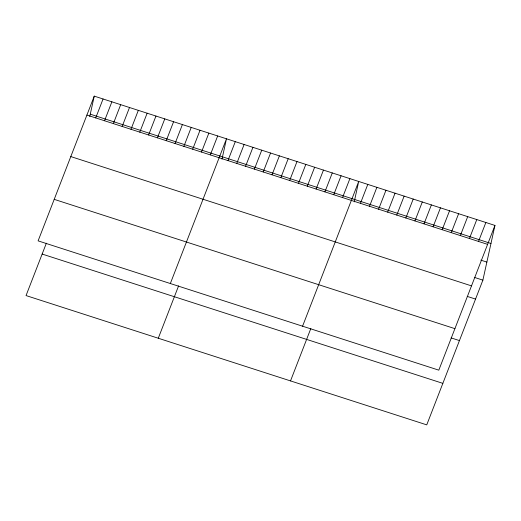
<?xml version="1.0" encoding="UTF-8"?>
<svg xmlns="http://www.w3.org/2000/svg" width="521" height="521" viewBox="0 0 521 521"><rect width="100%" height="100%" fill="white"/><g stroke="black" fill="none" stroke-linecap="round" stroke-linejoin="round"><path stroke-width="0.78" d="M89.755 116.509L94.249 96.131L494.95 225.43L482.889 280.135L426.751 424.869L26.05 295.57L46.362 243.196M221.985 159.179L226.479 138.801L170.341 283.535M354.221 201.848L358.708 181.471L302.571 326.205M94.249 96.131L38.111 240.865L438.812 370.164L494.95 225.43M95.714 117.915L103.067 98.977M104.532 120.761L111.878 101.823M113.35 123.607L120.696 104.662M122.161 126.453L129.508 107.508M130.979 129.293L138.326 110.354M139.797 132.139L147.143 113.2M148.609 134.985L155.955 116.046M157.427 137.831L164.773 118.886M166.238 140.67L173.584 121.732M175.056 143.516L182.402 124.578M183.874 146.362L191.22 127.424M192.685 149.208L200.031 130.263M201.503 152.054L208.849 133.109M210.315 154.893L217.667 135.955M158.28 338.24L178.599 285.866M227.951 160.585L235.297 141.647M236.762 163.431L244.108 144.486M245.58 166.277L252.926 147.332M254.398 169.117L261.744 150.178M263.209 171.963L270.555 153.024M272.027 174.809L279.373 155.87M280.839 177.654L288.191 158.71M289.656 180.5L297.003 161.556M298.474 183.34L305.82 164.402M307.286 186.186L314.632 167.248M316.104 189.032L323.45 170.093M324.922 191.878L332.268 172.933M333.733 194.724L341.079 175.779M342.551 197.563L349.897 178.625M290.516 380.91L310.829 328.536M360.447 203.34L367.793 184.401M369.532 206.27L376.878 187.332M378.611 209.201L385.957 190.263M387.696 212.132L395.042 193.193M396.781 215.062L404.127 196.124M405.859 217.993L413.205 199.055M414.944 220.924L422.29 201.985M424.022 223.854L431.375 204.916M433.107 226.785L440.453 207.846M442.192 229.715L449.538 210.777M451.271 232.646L458.617 213.708M460.356 235.583L467.702 216.638M469.441 238.514L476.787 219.569M478.519 241.444L485.865 222.5M90.27 114.184L490.971 243.483M86.903 115.069L487.604 244.375M480.818 260.129L486.868 262.083M474.566 277.452L482.889 280.135M70.797 156.58L471.505 285.886M467.22 296.39L475.543 299.08M54.21 199.354L454.911 328.653M451.114 337.901L459.444 340.591M42.149 254.059L442.85 383.358"/></g></svg>
